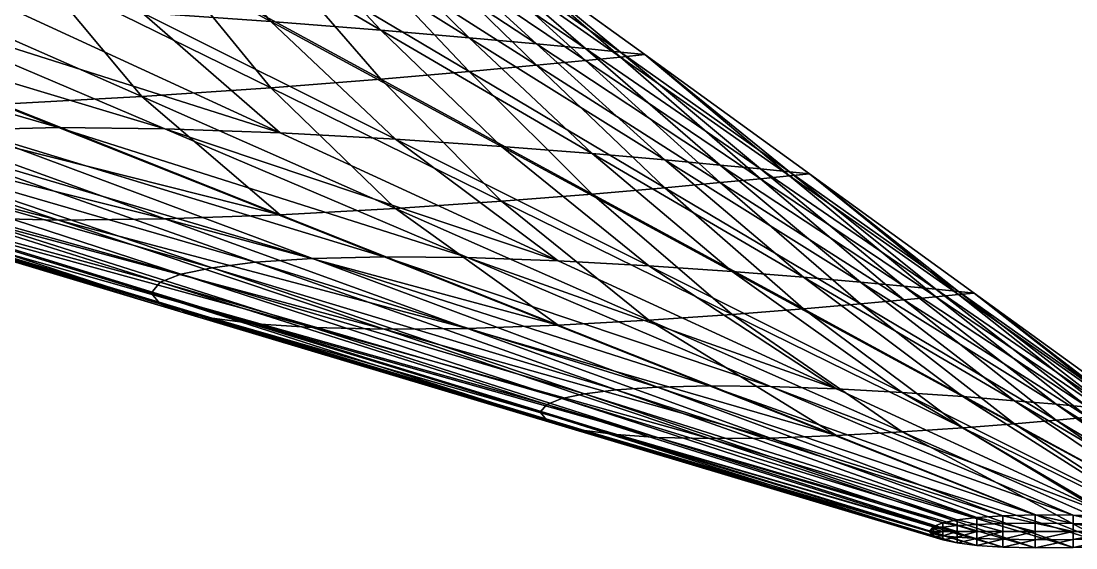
# Model space of a CAD drawing. Extents: x 0 to 32.6, y -11.9 to 11.9.
# Drawn here: x 28.235 to 31.055, y -5.661 to -4.251 of the extents above; entities that cross this region are included whole.
import ezdxf

# ---------------------------------------------------------------- set-up
doc = ezdxf.new("R2010")
doc.units = 0

msp = doc.modelspace()

# ---------------------------------------------------------------- linework, layer by layer
for points in [[(28.5581, -4.2283, -0.0991), (28.9026, -4.252, -0.1117), (28.2859, -3.9173, -0.7056)], [(28.2859, -3.9173, -0.7056), (28.9026, -4.252, -0.1117), (28.6323, -3.9446, -0.72)], [(28.9026, -4.252, -0.1117), (29.197, -4.2752, -0.124), (28.6323, -3.9446, -0.72)], [(28.6323, -3.9446, -0.72), (29.197, -4.2752, -0.124), (28.91, -3.9686, -0.7327)], [(29.197, -4.2752, -0.124), (29.433, -4.2956, -0.1348), (28.91, -3.9686, -0.7327)], [(28.91, -3.9686, -0.7327), (29.433, -4.2956, -0.1348), (29.1213, -3.988, -0.743)], [(29.433, -4.2956, -0.1348), (29.6126, -4.3121, -0.1435), (29.1213, -3.988, -0.743)], [(29.1213, -3.988, -0.743), (29.6126, -4.3121, -0.1435), (29.2758, -4.003, -0.7509)], [(29.6126, -4.3121, -0.1435), (29.744, -4.3248, -0.1503), (29.2758, -4.003, -0.7509)], [(29.2758, -4.003, -0.7509), (29.744, -4.3248, -0.1503), (29.3856, -4.0139, -0.7567)], [(29.3856, -4.0296, -0.765), (29.744, -4.3567, -0.1672), (29.2758, -4.0405, -0.7708)], [(29.744, -4.3248, -0.1503), (29.8373, -4.3341, -0.1552), (29.3856, -4.0139, -0.7567)], [(29.3856, -4.0139, -0.7567), (29.8373, -4.3341, -0.1552), (29.462, -4.0217, -0.7609)], [(29.462, -4.0217, -0.7609), (29.8373, -4.3474, -0.1622), (29.3856, -4.0296, -0.765)], [(29.3856, -4.0296, -0.765), (29.8373, -4.3474, -0.1622), (29.744, -4.3567, -0.1672)], [(29.462, -4.0217, -0.7609), (29.9022, -4.3408, -0.1587), (29.8373, -4.3474, -0.1622)], [(29.8373, -4.3341, -0.1552), (29.9022, -4.3408, -0.1587), (29.462, -4.0217, -0.7609)], [(29.1213, -4.0554, -0.7787), (29.433, -4.3859, -0.1826), (28.91, -4.0749, -0.789)], [(29.2758, -4.0405, -0.7708), (29.6126, -4.3694, -0.1739), (29.1213, -4.0554, -0.7787)], [(29.1213, -4.0554, -0.7787), (29.6126, -4.3694, -0.1739), (29.433, -4.3859, -0.1826)], [(29.2758, -4.0405, -0.7708), (29.744, -4.3567, -0.1672), (29.6126, -4.3694, -0.1739)], [(28.91, -4.0749, -0.789), (29.197, -4.4063, -0.1934), (28.6323, -4.0988, -0.8017)], [(28.91, -4.0749, -0.789), (29.433, -4.3859, -0.1826), (29.197, -4.4063, -0.1934)], [(28.6323, -4.0988, -0.8017), (28.9026, -4.4295, -0.2057), (28.2859, -4.1261, -0.8162)], [(28.6323, -4.0988, -0.8017), (29.197, -4.4063, -0.1934), (28.9026, -4.4295, -0.2057)], [(28.2859, -4.1261, -0.8162), (28.5581, -4.4532, -0.2183), (27.8807, -4.154, -0.831)], [(28.2859, -4.1261, -0.8162), (28.9026, -4.4295, -0.2057), (28.5581, -4.4532, -0.2183)], [(27.8807, -4.154, -0.831), (28.5581, -4.4532, -0.2183), (28.1842, -4.4738, -0.2292)], [(27.1689, -4.1977, -0.0829), (28.3349, -4.5362, 0.5089), (27.4644, -4.1907, -0.0792)], [(27.1689, -4.1977, -0.0829), (28.0916, -4.542, 0.5059), (28.3349, -4.5362, 0.5089)], [(27.4644, -4.1907, -0.0792), (28.3349, -4.5362, 0.5089), (28.6194, -4.5391, 0.5074)], [(27.4644, -4.1907, -0.0792), (28.6194, -4.5391, 0.5074), (27.8099, -4.1942, -0.0811)], [(27.8099, -4.1942, -0.0811), (28.6194, -4.5391, 0.5074), (28.9277, -4.5502, 0.5015)], [(27.8099, -4.1942, -0.0811), (28.9277, -4.5502, 0.5015), (28.1842, -4.2077, -0.0882)], [(28.1842, -4.2077, -0.0882), (28.9277, -4.5502, 0.5015), (28.5581, -4.2283, -0.0991)], [(28.9277, -4.5502, 0.5015), (29.2356, -4.5672, 0.4925), (28.5581, -4.2283, -0.0991)], [(28.5581, -4.2283, -0.0991), (29.2356, -4.5672, 0.4925), (28.9026, -4.252, -0.1117)], [(29.2356, -4.5672, 0.4925), (29.5193, -4.5867, 0.4822), (28.9026, -4.252, -0.1117)], [(28.9026, -4.252, -0.1117), (29.5193, -4.5867, 0.4822), (29.197, -4.2752, -0.124)], [(29.5193, -4.5867, 0.4822), (29.7617, -4.6058, 0.472), (29.197, -4.2752, -0.124)], [(29.197, -4.2752, -0.124), (29.7617, -4.6058, 0.472), (29.433, -4.2956, -0.1348)], [(29.7617, -4.6058, 0.472), (29.9561, -4.6226, 0.4632), (29.433, -4.2956, -0.1348)], [(29.433, -4.2956, -0.1348), (29.9561, -4.6226, 0.4632), (29.6126, -4.3121, -0.1435)], [(29.9561, -4.6226, 0.4632), (30.104, -4.6362, 0.4559), (29.6126, -4.3121, -0.1435)], [(29.6126, -4.3121, -0.1435), (30.104, -4.6362, 0.4559), (29.744, -4.3248, -0.1503)], [(30.104, -4.6362, 0.4559), (30.2122, -4.6466, 0.4504), (29.744, -4.3248, -0.1503)], [(29.744, -4.3248, -0.1503), (30.2122, -4.6466, 0.4504), (29.8373, -4.3341, -0.1552)], [(30.2122, -4.6466, 0.4504), (30.289, -4.6543, 0.4463), (29.8373, -4.3341, -0.1552)], [(29.8373, -4.3341, -0.1552), (30.289, -4.6543, 0.4463), (29.9022, -4.3408, -0.1587)], [(29.9022, -4.3408, -0.1587), (30.289, -4.6652, 0.4405), (29.8373, -4.3474, -0.1622)], [(29.9022, -4.3408, -0.1587), (30.3425, -4.6598, 0.4434), (30.289, -4.6652, 0.4405)], [(30.289, -4.6543, 0.4463), (30.3425, -4.6598, 0.4434), (29.9022, -4.3408, -0.1587)], [(29.6126, -4.3694, -0.1739), (29.9561, -4.697, 0.4237), (29.433, -4.3859, -0.1826)], [(29.744, -4.3567, -0.1672), (30.104, -4.6834, 0.4309), (29.6126, -4.3694, -0.1739)], [(29.6126, -4.3694, -0.1739), (30.104, -4.6834, 0.4309), (29.9561, -4.697, 0.4237)], [(29.8373, -4.3474, -0.1622), (30.2122, -4.6729, 0.4365), (29.744, -4.3567, -0.1672)], [(29.744, -4.3567, -0.1672), (30.2122, -4.6729, 0.4365), (30.104, -4.6834, 0.4309)], [(29.8373, -4.3474, -0.1622), (30.289, -4.6652, 0.4405), (30.2122, -4.6729, 0.4365)], [(29.433, -4.3859, -0.1826), (29.7617, -4.7138, 0.4148), (29.197, -4.4063, -0.1934)], [(29.433, -4.3859, -0.1826), (29.9561, -4.697, 0.4237), (29.7617, -4.7138, 0.4148)], [(29.197, -4.4063, -0.1934), (29.5193, -4.7329, 0.4047), (28.9026, -4.4295, -0.2057)], [(29.197, -4.4063, -0.1934), (29.7617, -4.7138, 0.4148), (29.5193, -4.7329, 0.4047)], [(28.5581, -4.4532, -0.2183), (28.9277, -4.7694, 0.3854), (28.1842, -4.4738, -0.2292)], [(28.9026, -4.4295, -0.2057), (29.2356, -4.7524, 0.3944), (28.5581, -4.4532, -0.2183)], [(28.5581, -4.4532, -0.2183), (29.2356, -4.7524, 0.3944), (28.9277, -4.7694, 0.3854)], [(28.9026, -4.4295, -0.2057), (29.5193, -4.7329, 0.4047), (29.2356, -4.7524, 0.3944)], [(28.1842, -4.4738, -0.2292), (28.9277, -4.7694, 0.3854), (27.8099, -4.4873, -0.2364)], [(27.4644, -4.4909, -0.2382), (28.3349, -4.7834, 0.378), (27.1689, -4.4838, -0.2345)], [(28.3349, -4.7834, 0.378), (28.0916, -4.7776, 0.381), (27.1689, -4.4838, -0.2345)], [(27.8099, -4.4873, -0.2364), (28.6194, -4.7805, 0.3795), (27.4644, -4.4909, -0.2382)], [(28.6194, -4.7805, 0.3795), (28.3349, -4.7834, 0.378), (27.4644, -4.4909, -0.2382)], [(28.9277, -4.7694, 0.3854), (28.6194, -4.7805, 0.3795), (27.8099, -4.4873, -0.2364)], [(28.0916, -4.542, 0.5059), (29.2054, -4.8817, 1.0971), (28.3349, -4.5362, 0.5089)], [(28.3349, -4.5362, 0.5089), (29.2054, -4.8817, 1.0971), (29.4289, -4.8839, 1.0958)], [(28.3349, -4.5362, 0.5089), (29.4289, -4.8839, 1.0958), (28.6194, -4.5391, 0.5074)], [(28.6194, -4.5391, 0.5074), (29.4289, -4.8839, 1.0958), (29.6711, -4.8927, 1.0912)], [(28.6194, -4.5391, 0.5074), (29.6711, -4.8927, 1.0912), (28.9277, -4.5502, 0.5015)], [(27.7497, -4.5736, 0.4891), (28.8612, -4.8966, 1.0892), (27.8969, -4.5551, 0.4989)], [(27.8969, -4.5551, 0.4989), (29.0142, -4.8862, 1.0946), (28.0916, -4.542, 0.5059)], [(27.8969, -4.5551, 0.4989), (28.8612, -4.8966, 1.0892), (29.0142, -4.8862, 1.0946)], [(28.0916, -4.542, 0.5059), (29.0142, -4.8862, 1.0946), (29.2054, -4.8817, 1.0971)], [(28.9277, -4.5502, 0.5015), (29.6711, -4.8927, 1.0912), (29.2356, -4.5672, 0.4925)], [(29.6711, -4.8927, 1.0912), (29.9131, -4.906, 1.0841), (29.2356, -4.5672, 0.4925)], [(29.2356, -4.5672, 0.4925), (29.9131, -4.906, 1.0841), (29.5193, -4.5867, 0.4822)], [(27.5731, -4.623, 0.4629), (28.6624, -4.9287, 1.0721), (27.6439, -4.596, 0.4772)], [(27.6439, -4.596, 0.4772), (28.7455, -4.9111, 1.0815), (27.7497, -4.5736, 0.4891)], [(27.6439, -4.596, 0.4772), (28.6624, -4.9287, 1.0721), (28.7455, -4.9111, 1.0815)], [(27.7497, -4.5736, 0.4891), (28.7455, -4.9111, 1.0815), (28.8612, -4.8966, 1.0892)], [(29.9131, -4.906, 1.0841), (30.1359, -4.9214, 1.076), (29.5193, -4.5867, 0.4822)], [(29.5193, -4.5867, 0.4822), (30.1359, -4.9214, 1.076), (29.7617, -4.6058, 0.472)], [(27.5425, -4.6598, 0.4434), (28.6068, -4.9499, 1.0609), (27.5731, -4.623, 0.4629)], [(27.5731, -4.623, 0.4629), (28.6068, -4.9499, 1.0609), (28.6624, -4.9287, 1.0721)], [(30.1359, -4.9214, 1.076), (30.3265, -4.9364, 1.0681), (29.7617, -4.6058, 0.472)], [(29.7617, -4.6058, 0.472), (30.3265, -4.9364, 1.0681), (29.9561, -4.6226, 0.4632)], [(30.3265, -4.9364, 1.0681), (30.4792, -4.9496, 1.0611), (29.9561, -4.6226, 0.4632)], [(29.9561, -4.6226, 0.4632), (30.4792, -4.9496, 1.0611), (30.104, -4.6362, 0.4559)], [(30.4792, -4.9496, 1.0611), (30.5954, -4.9603, 1.0554), (30.104, -4.6362, 0.4559)], [(30.104, -4.6362, 0.4559), (30.5954, -4.9603, 1.0554), (30.2122, -4.6466, 0.4504)], [(30.5954, -4.9603, 1.0554), (30.6804, -4.9685, 1.0511), (30.2122, -4.6466, 0.4504)], [(30.2122, -4.6466, 0.4504), (30.6804, -4.9685, 1.0511), (30.289, -4.6543, 0.4463)], [(27.5731, -4.6965, 0.424), (28.6068, -5.0077, 1.0303), (27.5425, -4.6598, 0.4434)], [(28.6068, -5.0077, 1.0303), (28.5828, -4.9788, 1.0456), (27.5425, -4.6598, 0.4434)], [(27.5425, -4.6598, 0.4434), (28.5828, -4.9788, 1.0456), (28.6068, -4.9499, 1.0609)], [(30.2122, -4.6729, 0.4365), (30.5954, -4.9973, 1.0358), (30.104, -4.6834, 0.4309)], [(30.289, -4.6652, 0.4405), (30.6804, -4.9891, 1.0401), (30.2122, -4.6729, 0.4365)], [(30.2122, -4.6729, 0.4365), (30.6804, -4.9891, 1.0401), (30.5954, -4.9973, 1.0358)], [(30.6804, -4.9685, 1.0511), (30.7408, -4.9745, 1.0479), (30.289, -4.6543, 0.4463)], [(30.289, -4.6543, 0.4463), (30.7408, -4.9745, 1.0479), (30.3425, -4.6598, 0.4434)], [(30.3425, -4.6598, 0.4434), (30.7408, -4.9831, 1.0433), (30.289, -4.6652, 0.4405)], [(30.289, -4.6652, 0.4405), (30.7408, -4.9831, 1.0433), (30.6804, -4.9891, 1.0401)], [(30.3425, -4.6598, 0.4434), (30.7828, -4.9788, 1.0456), (30.7408, -4.9831, 1.0433)], [(30.7408, -4.9745, 1.0479), (30.7828, -4.9788, 1.0456), (30.3425, -4.6598, 0.4434)], [(27.6439, -4.7236, 0.4097), (28.6624, -5.0289, 1.019), (27.5731, -4.6965, 0.424)], [(28.6624, -5.0289, 1.019), (28.6068, -5.0077, 1.0303), (27.5731, -4.6965, 0.424)], [(29.9561, -4.697, 0.4237), (30.3265, -5.0212, 1.0231), (29.7617, -4.7138, 0.4148)], [(30.104, -4.6834, 0.4309), (30.4792, -5.008, 1.0301), (29.9561, -4.697, 0.4237)], [(29.9561, -4.697, 0.4237), (30.4792, -5.008, 1.0301), (30.3265, -5.0212, 1.0231)], [(30.104, -4.6834, 0.4309), (30.5954, -4.9973, 1.0358), (30.4792, -5.008, 1.0301)], [(27.7497, -4.7459, 0.3978), (28.7455, -5.0465, 1.0097), (27.6439, -4.7236, 0.4097)], [(28.7455, -5.0465, 1.0097), (28.6624, -5.0289, 1.019), (27.6439, -4.7236, 0.4097)], [(29.5193, -4.7329, 0.4047), (29.9131, -5.0516, 1.0071), (29.2356, -4.7524, 0.3944)], [(29.7617, -4.7138, 0.4148), (30.1359, -5.0362, 1.0152), (29.5193, -4.7329, 0.4047)], [(29.5193, -4.7329, 0.4047), (30.1359, -5.0362, 1.0152), (29.9131, -5.0516, 1.0071)], [(29.7617, -4.7138, 0.4148), (30.3265, -5.0212, 1.0231), (30.1359, -5.0362, 1.0152)], [(27.8969, -4.7644, 0.388), (28.8612, -5.061, 1.002), (27.7497, -4.7459, 0.3978)], [(28.8612, -5.061, 1.002), (28.7455, -5.0465, 1.0097), (27.7497, -4.7459, 0.3978)], [(28.0916, -4.7776, 0.381), (29.0142, -5.0714, 0.9966), (27.8969, -4.7644, 0.388)], [(29.0142, -5.0714, 0.9966), (28.8612, -5.061, 1.002), (27.8969, -4.7644, 0.388)], [(29.2356, -4.7524, 0.3944), (29.6711, -5.0649, 1), (28.9277, -4.7694, 0.3854)], [(29.2356, -4.7524, 0.3944), (29.9131, -5.0516, 1.0071), (29.6711, -5.0649, 1)], [(28.3349, -4.7834, 0.378), (29.2054, -5.0759, 0.9941), (28.0916, -4.7776, 0.381)], [(29.2054, -5.0759, 0.9941), (29.0142, -5.0714, 0.9966), (28.0916, -4.7776, 0.381)], [(28.6194, -4.7805, 0.3795), (29.4289, -5.0736, 0.9953), (28.3349, -4.7834, 0.378)], [(29.4289, -5.0736, 0.9953), (29.2054, -5.0759, 0.9941), (28.3349, -4.7834, 0.378)], [(28.9277, -4.7694, 0.3854), (29.6711, -5.0649, 1), (28.6194, -4.7805, 0.3795)], [(29.6711, -5.0649, 1), (29.4289, -5.0736, 0.9953), (28.6194, -4.7805, 0.3795)], [(28.7455, -4.9111, 1.0815), (29.8255, -5.238, 1.6794), (28.8612, -4.8966, 1.0892)], [(28.8612, -4.8966, 1.0892), (29.9368, -5.2305, 1.6834), (29.0142, -4.8862, 1.0946)], [(28.8612, -4.8966, 1.0892), (29.8255, -5.238, 1.6794), (29.9368, -5.2305, 1.6834)], [(29.0142, -4.8862, 1.0946), (30.0758, -5.2272, 1.6852), (29.2054, -4.8817, 1.0971)], [(29.0142, -4.8862, 1.0946), (29.9368, -5.2305, 1.6834), (30.0758, -5.2272, 1.6852)], [(29.2054, -4.8817, 1.0971), (30.0758, -5.2272, 1.6852), (30.2384, -5.2288, 1.6843)], [(29.2054, -4.8817, 1.0971), (30.2384, -5.2288, 1.6843), (29.4289, -4.8839, 1.0958)], [(29.4289, -4.8839, 1.0958), (30.2384, -5.2288, 1.6843), (30.4146, -5.2352, 1.6809)], [(29.4289, -4.8839, 1.0958), (30.4146, -5.2352, 1.6809), (29.6711, -4.8927, 1.0912)], [(29.6711, -4.8927, 1.0912), (30.4146, -5.2352, 1.6809), (29.9131, -4.906, 1.0841)], [(30.4146, -5.2352, 1.6809), (30.5905, -5.2449, 1.6758), (29.9131, -4.906, 1.0841)], [(29.9131, -4.906, 1.0841), (30.5905, -5.2449, 1.6758), (30.1359, -4.9214, 1.076)], [(28.6068, -4.9499, 1.0609), (29.681, -5.2614, 1.6671), (28.6624, -4.9287, 1.0721)], [(28.6624, -4.9287, 1.0721), (29.7414, -5.2486, 1.6738), (28.7455, -4.9111, 1.0815)], [(28.6624, -4.9287, 1.0721), (29.681, -5.2614, 1.6671), (29.7414, -5.2486, 1.6738)], [(28.7455, -4.9111, 1.0815), (29.7414, -5.2486, 1.6738), (29.8255, -5.238, 1.6794)], [(30.5905, -5.2449, 1.6758), (30.7526, -5.2561, 1.6699), (30.1359, -4.9214, 1.076)], [(30.1359, -4.9214, 1.076), (30.7526, -5.2561, 1.6699), (30.3265, -4.9364, 1.0681)], [(28.5828, -4.9788, 1.0456), (29.6405, -5.2768, 1.6589), (28.6068, -4.9499, 1.0609)], [(28.6068, -4.9499, 1.0609), (29.6405, -5.2768, 1.6589), (29.681, -5.2614, 1.6671)], [(30.7526, -5.2561, 1.6699), (30.8912, -5.267, 1.6641), (30.3265, -4.9364, 1.0681)], [(30.3265, -4.9364, 1.0681), (30.8912, -5.267, 1.6641), (30.4792, -4.9496, 1.0611)], [(30.8912, -5.267, 1.6641), (31.0023, -5.2766, 1.659), (30.4792, -4.9496, 1.0611)], [(30.4792, -4.9496, 1.0611), (31.0023, -5.2766, 1.659), (30.5954, -4.9603, 1.0554)], [(31.0023, -5.2766, 1.659), (31.0868, -5.2843, 1.6549), (30.5954, -4.9603, 1.0554)], [(30.5954, -4.9603, 1.0554), (31.0868, -5.2843, 1.6549), (30.6804, -4.9685, 1.0511)], [(28.6068, -5.0077, 1.0303), (29.6405, -5.3188, 1.6366), (28.5828, -4.9788, 1.0456)], [(29.6405, -5.3188, 1.6366), (29.6231, -5.2978, 1.6478), (28.5828, -4.9788, 1.0456)], [(28.5828, -4.9788, 1.0456), (29.6231, -5.2978, 1.6478), (29.6405, -5.2768, 1.6589)], [(30.6804, -4.9891, 1.0401), (31.0868, -5.3113, 1.6406), (30.5954, -4.9973, 1.0358)], [(31.0868, -5.2843, 1.6549), (31.1486, -5.2903, 1.6517), (30.6804, -4.9685, 1.0511)], [(30.6804, -4.9685, 1.0511), (31.1486, -5.2903, 1.6517), (30.7408, -4.9745, 1.0479)], [(30.7408, -4.9831, 1.0433), (31.1486, -5.3053, 1.6438), (30.6804, -4.9891, 1.0401)], [(30.6804, -4.9891, 1.0401), (31.1486, -5.3053, 1.6438), (31.0868, -5.3113, 1.6406)], [(31.1486, -5.2903, 1.6517), (31.1925, -5.2947, 1.6494), (30.7408, -4.9745, 1.0479)], [(30.7408, -4.9745, 1.0479), (31.1925, -5.2947, 1.6494), (30.7828, -4.9788, 1.0456)], [(30.7828, -4.9788, 1.0456), (31.1925, -5.3009, 1.6461), (30.7408, -4.9831, 1.0433)], [(30.7408, -4.9831, 1.0433), (31.1925, -5.3009, 1.6461), (31.1486, -5.3053, 1.6438)], [(30.7828, -4.9788, 1.0456), (31.2231, -5.2978, 1.6478), (31.1925, -5.3009, 1.6461)], [(31.1925, -5.2947, 1.6494), (31.2231, -5.2978, 1.6478), (30.7828, -4.9788, 1.0456)], [(28.6624, -5.0289, 1.019), (29.681, -5.3343, 1.6284), (28.6068, -5.0077, 1.0303)], [(29.681, -5.3343, 1.6284), (29.6405, -5.3188, 1.6366), (28.6068, -5.0077, 1.0303)], [(30.4792, -5.008, 1.0301), (30.8912, -5.3287, 1.6314), (30.3265, -5.0212, 1.0231)], [(30.5954, -4.9973, 1.0358), (31.0023, -5.3191, 1.6365), (30.4792, -5.008, 1.0301)], [(30.4792, -5.008, 1.0301), (31.0023, -5.3191, 1.6365), (30.8912, -5.3287, 1.6314)], [(30.5954, -4.9973, 1.0358), (31.0868, -5.3113, 1.6406), (31.0023, -5.3191, 1.6365)], [(28.7455, -5.0465, 1.0097), (29.7414, -5.347, 1.6217), (28.6624, -5.0289, 1.019)], [(29.7414, -5.347, 1.6217), (29.681, -5.3343, 1.6284), (28.6624, -5.0289, 1.019)], [(28.8612, -5.061, 1.002), (29.8255, -5.3576, 1.6161), (28.7455, -5.0465, 1.0097)], [(29.8255, -5.3576, 1.6161), (29.7414, -5.347, 1.6217), (28.7455, -5.0465, 1.0097)], [(30.1359, -5.0362, 1.0152), (30.5905, -5.3507, 1.6197), (29.9131, -5.0516, 1.0071)], [(30.3265, -5.0212, 1.0231), (30.7526, -5.3396, 1.6256), (30.1359, -5.0362, 1.0152)], [(30.1359, -5.0362, 1.0152), (30.7526, -5.3396, 1.6256), (30.5905, -5.3507, 1.6197)], [(30.3265, -5.0212, 1.0231), (30.8912, -5.3287, 1.6314), (30.7526, -5.3396, 1.6256)], [(29.0142, -5.0714, 0.9966), (29.9368, -5.3651, 1.6121), (28.8612, -5.061, 1.002)], [(29.9368, -5.3651, 1.6121), (29.8255, -5.3576, 1.6161), (28.8612, -5.061, 1.002)], [(29.2054, -5.0759, 0.9941), (30.0758, -5.3684, 1.6103), (29.0142, -5.0714, 0.9966)], [(30.0758, -5.3684, 1.6103), (29.9368, -5.3651, 1.6121), (29.0142, -5.0714, 0.9966)], [(29.4289, -5.0736, 0.9953), (30.2384, -5.3668, 1.6112), (29.2054, -5.0759, 0.9941)], [(29.6711, -5.0649, 1), (30.4146, -5.3604, 1.6146), (29.4289, -5.0736, 0.9953)], [(30.4146, -5.3604, 1.6146), (30.2384, -5.3668, 1.6112), (29.4289, -5.0736, 0.9953)], [(29.9131, -5.0516, 1.0071), (30.4146, -5.3604, 1.6146), (29.6711, -5.0649, 1)], [(29.9131, -5.0516, 1.0071), (30.5905, -5.3507, 1.6197), (30.4146, -5.3604, 1.6146)], [(30.2384, -5.3668, 1.6112), (30.0758, -5.3684, 1.6103), (29.2054, -5.0759, 0.9941)], [(29.7414, -5.2486, 1.6738), (30.7899, -5.5795, 2.2697), (29.8255, -5.238, 1.6794)], [(29.8255, -5.238, 1.6794), (30.8594, -5.5748, 2.2722), (29.9368, -5.2305, 1.6834)], [(29.8255, -5.238, 1.6794), (30.7899, -5.5795, 2.2697), (30.8594, -5.5748, 2.2722)], [(29.9368, -5.2305, 1.6834), (30.9463, -5.5727, 2.2733), (30.0758, -5.2272, 1.6852)], [(29.9368, -5.2305, 1.6834), (30.8594, -5.5748, 2.2722), (30.9463, -5.5727, 2.2733)], [(30.0758, -5.2272, 1.6852), (30.9463, -5.5727, 2.2733), (31.0479, -5.5737, 2.2728)], [(30.0758, -5.2272, 1.6852), (31.0479, -5.5737, 2.2728), (30.2384, -5.2288, 1.6843)], [(30.2384, -5.2288, 1.6843), (31.0479, -5.5737, 2.2728), (31.158, -5.5777, 2.2706)], [(30.2384, -5.2288, 1.6843), (31.158, -5.5777, 2.2706), (30.4146, -5.2352, 1.6809)], [(30.4146, -5.2352, 1.6809), (31.158, -5.5777, 2.2706), (30.5905, -5.2449, 1.6758)], [(31.158, -5.5777, 2.2706), (31.268, -5.5838, 2.2674), (30.5905, -5.2449, 1.6758)], [(30.5905, -5.2449, 1.6758), (31.268, -5.5838, 2.2674), (30.7526, -5.2561, 1.6699)], [(29.6405, -5.2768, 1.6589), (30.6995, -5.5941, 2.262), (29.681, -5.2614, 1.6671)], [(29.681, -5.2614, 1.6671), (30.7373, -5.5861, 2.2662), (29.7414, -5.2486, 1.6738)], [(29.681, -5.2614, 1.6671), (30.6995, -5.5941, 2.262), (30.7373, -5.5861, 2.2662)], [(29.7414, -5.2486, 1.6738), (30.7373, -5.5861, 2.2662), (30.7899, -5.5795, 2.2697)], [(31.268, -5.5838, 2.2674), (31.3693, -5.5907, 2.2637), (30.7526, -5.2561, 1.6699)], [(30.7526, -5.2561, 1.6699), (31.3693, -5.5907, 2.2637), (30.8912, -5.267, 1.6641)], [(31.3693, -5.5907, 2.2637), (31.4559, -5.5976, 2.2601), (30.8912, -5.267, 1.6641)], [(30.8912, -5.267, 1.6641), (31.4559, -5.5976, 2.2601), (31.0023, -5.2766, 1.659)], [(29.6231, -5.2978, 1.6478), (30.6742, -5.6037, 2.2569), (29.6405, -5.2768, 1.6589)], [(29.6405, -5.3188, 1.6366), (30.6742, -5.63, 2.243), (29.6231, -5.2978, 1.6478)], [(30.6742, -5.63, 2.243), (30.6633, -5.6168, 2.2499), (29.6231, -5.2978, 1.6478)], [(29.6231, -5.2978, 1.6478), (30.6633, -5.6168, 2.2499), (30.6742, -5.6037, 2.2569)], [(29.6405, -5.2768, 1.6589), (30.6742, -5.6037, 2.2569), (30.6995, -5.5941, 2.262)], [(31.4559, -5.5976, 2.2601), (31.5253, -5.6035, 2.257), (31.0023, -5.2766, 1.659)], [(31.0023, -5.2766, 1.659), (31.5253, -5.6035, 2.257), (31.0868, -5.2843, 1.6549)], [(29.681, -5.3343, 1.6284), (30.6995, -5.6396, 2.2378), (29.6405, -5.3188, 1.6366)], [(30.6995, -5.6396, 2.2378), (30.6742, -5.63, 2.243), (29.6405, -5.3188, 1.6366)], [(30.8912, -5.3287, 1.6314), (31.3693, -5.6429, 2.2361), (30.7526, -5.3396, 1.6256)], [(31.0023, -5.3191, 1.6365), (31.4559, -5.6361, 2.2397), (30.8912, -5.3287, 1.6314)], [(30.8912, -5.3287, 1.6314), (31.4559, -5.6361, 2.2397), (31.3693, -5.6429, 2.2361)], [(31.0868, -5.3113, 1.6406), (31.5253, -5.6301, 2.2429), (31.0023, -5.3191, 1.6365)], [(31.0023, -5.3191, 1.6365), (31.5253, -5.6301, 2.2429), (31.4559, -5.6361, 2.2397)], [(29.7414, -5.347, 1.6217), (30.7373, -5.6476, 2.2336), (29.681, -5.3343, 1.6284)], [(30.7373, -5.6476, 2.2336), (30.6995, -5.6396, 2.2378), (29.681, -5.3343, 1.6284)], [(29.8255, -5.3576, 1.6161), (30.7899, -5.6542, 2.2301), (29.7414, -5.347, 1.6217)], [(30.7899, -5.6542, 2.2301), (30.7373, -5.6476, 2.2336), (29.7414, -5.347, 1.6217)], [(29.9368, -5.3651, 1.6121), (30.8594, -5.6589, 2.2276), (29.8255, -5.3576, 1.6161)], [(30.8594, -5.6589, 2.2276), (30.7899, -5.6542, 2.2301), (29.8255, -5.3576, 1.6161)], [(30.5905, -5.3507, 1.6197), (31.158, -5.656, 2.2292), (30.4146, -5.3604, 1.6146)], [(30.7526, -5.3396, 1.6256), (31.268, -5.6499, 2.2324), (30.5905, -5.3507, 1.6197)], [(30.5905, -5.3507, 1.6197), (31.268, -5.6499, 2.2324), (31.158, -5.656, 2.2292)], [(30.7526, -5.3396, 1.6256), (31.3693, -5.6429, 2.2361), (31.268, -5.6499, 2.2324)], [(30.0758, -5.3684, 1.6103), (30.9463, -5.661, 2.2265), (29.9368, -5.3651, 1.6121)], [(30.9463, -5.661, 2.2265), (30.8594, -5.6589, 2.2276), (29.9368, -5.3651, 1.6121)], [(30.2384, -5.3668, 1.6112), (31.0479, -5.6599, 2.2271), (30.0758, -5.3684, 1.6103)], [(31.0479, -5.6599, 2.2271), (30.9463, -5.661, 2.2265), (30.0758, -5.3684, 1.6103)], [(30.4146, -5.3604, 1.6146), (31.158, -5.656, 2.2292), (30.2384, -5.3668, 1.6112)], [(31.158, -5.656, 2.2292), (31.0479, -5.6599, 2.2271), (30.2384, -5.3668, 1.6112)], [(30.7373, -5.5861, 2.2662), (30.7899, -5.5981, 2.2598), (30.7899, -5.5795, 2.2697)], [(30.7899, -5.5795, 2.2697), (30.8594, -5.5958, 2.2611), (30.8594, -5.5748, 2.2722)], [(30.7899, -5.5795, 2.2697), (30.7899, -5.5981, 2.2598), (30.8594, -5.5958, 2.2611)], [(30.8594, -5.5748, 2.2722), (30.9463, -5.5948, 2.2616), (30.9463, -5.5727, 2.2733)], [(30.8594, -5.5748, 2.2722), (30.8594, -5.5958, 2.2611), (30.9463, -5.5948, 2.2616)], [(30.9463, -5.5727, 2.2733), (30.9463, -5.5948, 2.2616), (31.0479, -5.5953, 2.2613)], [(30.9463, -5.5727, 2.2733), (31.0479, -5.5953, 2.2613), (31.0479, -5.5737, 2.2728)], [(31.0479, -5.5737, 2.2728), (31.0479, -5.5953, 2.2613), (31.158, -5.5973, 2.2603)], [(31.0479, -5.5737, 2.2728), (31.158, -5.5973, 2.2603), (31.158, -5.5777, 2.2706)], [(30.6633, -5.6168, 2.2499), (30.6742, -5.6103, 2.2534), (30.6742, -5.6037, 2.2569)], [(30.6633, -5.6168, 2.2499), (30.6742, -5.6168, 2.2499), (30.6742, -5.6103, 2.2534)], [(30.6742, -5.6037, 2.2569), (30.6995, -5.6054, 2.2559), (30.6995, -5.5941, 2.262)], [(30.6742, -5.6037, 2.2569), (30.6742, -5.6103, 2.2534), (30.6995, -5.6054, 2.2559)], [(30.6742, -5.6103, 2.2534), (30.6995, -5.6168, 2.2499), (30.6995, -5.6054, 2.2559)], [(30.6742, -5.6103, 2.2534), (30.6742, -5.6168, 2.2499), (30.6995, -5.6168, 2.2499)], [(30.6995, -5.5941, 2.262), (30.7373, -5.6014, 2.2581), (30.7373, -5.5861, 2.2662)], [(30.6995, -5.5941, 2.262), (30.6995, -5.6054, 2.2559), (30.7373, -5.6014, 2.2581)], [(30.6995, -5.6054, 2.2559), (30.7373, -5.6168, 2.2499), (30.7373, -5.6014, 2.2581)], [(30.6995, -5.6054, 2.2559), (30.6995, -5.6168, 2.2499), (30.7373, -5.6168, 2.2499)], [(30.7373, -5.5861, 2.2662), (30.7373, -5.6014, 2.2581), (30.7899, -5.5981, 2.2598)], [(30.7373, -5.6014, 2.2581), (30.7899, -5.6168, 2.2499), (30.7899, -5.5981, 2.2598)], [(30.7373, -5.6014, 2.2581), (30.7373, -5.6168, 2.2499), (30.7899, -5.6168, 2.2499)], [(30.7899, -5.5981, 2.2598), (30.8594, -5.6168, 2.2499), (30.8594, -5.5958, 2.2611)], [(30.7899, -5.5981, 2.2598), (30.7899, -5.6168, 2.2499), (30.8594, -5.6168, 2.2499)], [(30.8594, -5.5958, 2.2611), (30.9463, -5.6168, 2.2499), (30.9463, -5.5948, 2.2616)], [(30.8594, -5.5958, 2.2611), (30.8594, -5.6168, 2.2499), (30.9463, -5.6168, 2.2499)], [(30.9463, -5.5948, 2.2616), (30.9463, -5.6168, 2.2499), (31.0479, -5.6168, 2.2499)], [(30.9463, -5.5948, 2.2616), (31.0479, -5.6168, 2.2499), (31.0479, -5.5953, 2.2613)], [(31.0479, -5.5953, 2.2613), (31.0479, -5.6168, 2.2499), (31.158, -5.6168, 2.2499)], [(31.0479, -5.5953, 2.2613), (31.158, -5.6168, 2.2499), (31.158, -5.5973, 2.2603)], [(30.6742, -5.63, 2.243), (30.6742, -5.6234, 2.2464), (30.6633, -5.6168, 2.2499)], [(30.6742, -5.6234, 2.2464), (30.6742, -5.6168, 2.2499), (30.6633, -5.6168, 2.2499)], [(30.6995, -5.6282, 2.2439), (30.6995, -5.6168, 2.2499), (30.6742, -5.6234, 2.2464)], [(30.6995, -5.6168, 2.2499), (30.6742, -5.6168, 2.2499), (30.6742, -5.6234, 2.2464)], [(30.6995, -5.6282, 2.2439), (30.6742, -5.6234, 2.2464), (30.6742, -5.63, 2.243)], [(30.6995, -5.6396, 2.2378), (30.6995, -5.6282, 2.2439), (30.6742, -5.63, 2.243)], [(30.7373, -5.6322, 2.2418), (30.7373, -5.6168, 2.2499), (30.6995, -5.6282, 2.2439)], [(30.7373, -5.6168, 2.2499), (30.6995, -5.6168, 2.2499), (30.6995, -5.6282, 2.2439)], [(30.7373, -5.6322, 2.2418), (30.6995, -5.6282, 2.2439), (30.6995, -5.6396, 2.2378)], [(30.7373, -5.6476, 2.2336), (30.7373, -5.6322, 2.2418), (30.6995, -5.6396, 2.2378)], [(30.7899, -5.6355, 2.24), (30.7899, -5.6168, 2.2499), (30.7373, -5.6322, 2.2418)], [(30.7899, -5.6168, 2.2499), (30.7373, -5.6168, 2.2499), (30.7373, -5.6322, 2.2418)], [(30.7899, -5.6355, 2.24), (30.7373, -5.6322, 2.2418), (30.7373, -5.6476, 2.2336)], [(30.7899, -5.6542, 2.2301), (30.7899, -5.6355, 2.24), (30.7373, -5.6476, 2.2336)], [(30.8594, -5.6379, 2.2388), (30.8594, -5.6168, 2.2499), (30.7899, -5.6355, 2.24)], [(30.8594, -5.6168, 2.2499), (30.7899, -5.6168, 2.2499), (30.7899, -5.6355, 2.24)], [(30.8594, -5.6379, 2.2388), (30.7899, -5.6355, 2.24), (30.7899, -5.6542, 2.2301)], [(30.8594, -5.6589, 2.2276), (30.8594, -5.6379, 2.2388), (30.7899, -5.6542, 2.2301)], [(30.9463, -5.6389, 2.2382), (30.9463, -5.6168, 2.2499), (30.8594, -5.6379, 2.2388)], [(30.9463, -5.6168, 2.2499), (30.8594, -5.6168, 2.2499), (30.8594, -5.6379, 2.2388)], [(30.9463, -5.6389, 2.2382), (30.8594, -5.6379, 2.2388), (30.8594, -5.6589, 2.2276)], [(30.9463, -5.661, 2.2265), (30.9463, -5.6389, 2.2382), (30.8594, -5.6589, 2.2276)], [(31.0479, -5.6384, 2.2385), (31.0479, -5.6168, 2.2499), (30.9463, -5.6389, 2.2382)], [(31.0479, -5.6168, 2.2499), (30.9463, -5.6168, 2.2499), (30.9463, -5.6389, 2.2382)], [(31.0479, -5.6599, 2.2271), (31.0479, -5.6384, 2.2385), (30.9463, -5.661, 2.2265)], [(31.0479, -5.6384, 2.2385), (30.9463, -5.6389, 2.2382), (30.9463, -5.661, 2.2265)], [(31.158, -5.6364, 2.2395), (31.158, -5.6168, 2.2499), (31.0479, -5.6384, 2.2385)], [(31.158, -5.6168, 2.2499), (31.0479, -5.6168, 2.2499), (31.0479, -5.6384, 2.2385)], [(31.158, -5.656, 2.2292), (31.158, -5.6364, 2.2395), (31.0479, -5.6599, 2.2271)], [(31.158, -5.6364, 2.2395), (31.0479, -5.6384, 2.2385), (31.0479, -5.6599, 2.2271)]]:
    msp.add_3dface(points)

doc.saveas('drawing.dxf')
